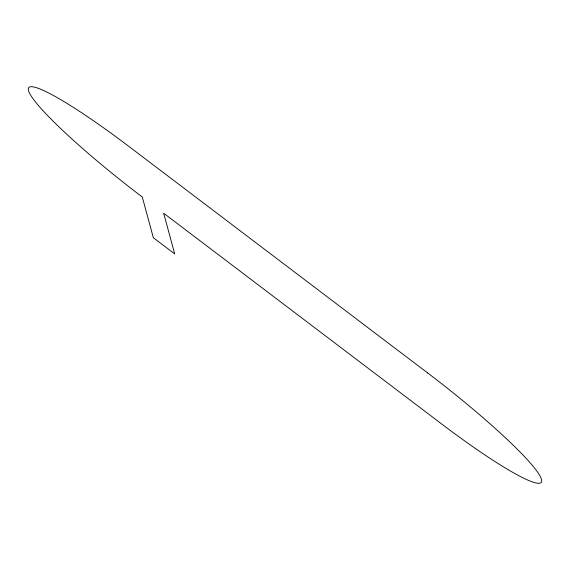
<?xml version="1.0" encoding="UTF-8"?>
<svg xmlns="http://www.w3.org/2000/svg" width="570" height="570" viewBox="0 0 570 570"><rect width="100%" height="100%" fill="white"/><g stroke="black" fill="none" stroke-linecap="round" stroke-linejoin="round"><path stroke-width="0.85" d="M427.714 372.994L128.464 146.112A135.76 15.903 38.2 0 0 28.5 90.53A135.76 15.903 38.2 0 0 142.286 197.006L153.351 237.719L174.726 253.928L163.661 213.209L441.536 423.888A135.76 15.903 38.2 0 0 541.5 479.47A135.76 15.903 38.2 0 0 427.714 372.994"/></g></svg>
